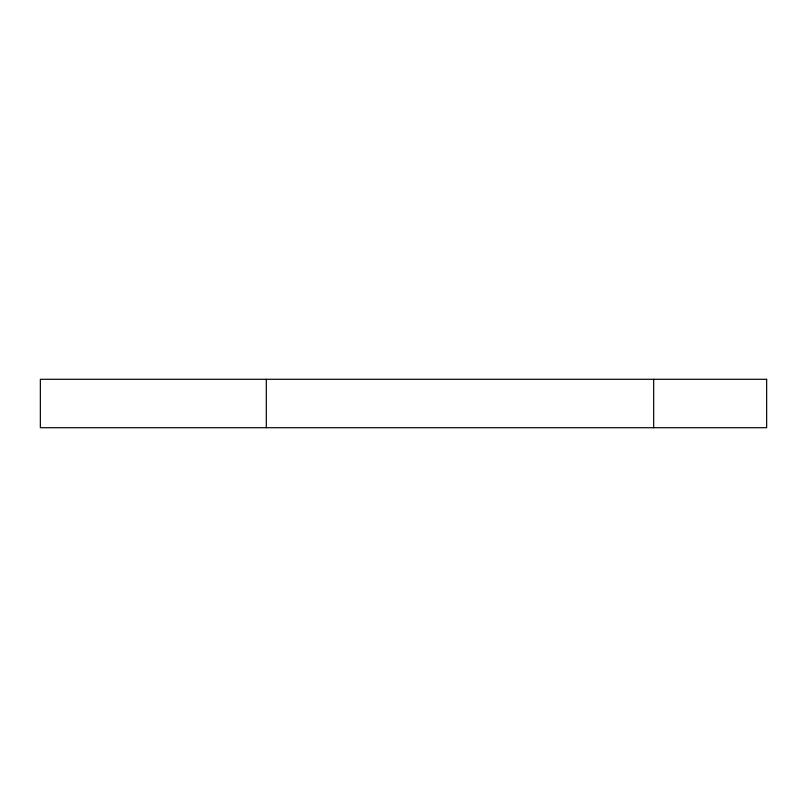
<?xml version="1.0" encoding="UTF-8"?>
<svg xmlns="http://www.w3.org/2000/svg" width="807" height="807" viewBox="0 0 807 807"><rect width="100%" height="100%" fill="white"/><g stroke="black" fill="none" stroke-linecap="round" stroke-linejoin="round"><path stroke-width="1.21" d="M653.67 379.29L653.67 427.71M266.31 379.29L266.31 427.71M766.65 379.29L40.35 379.29L40.35 427.71L766.65 427.71L766.65 379.29"/></g></svg>
